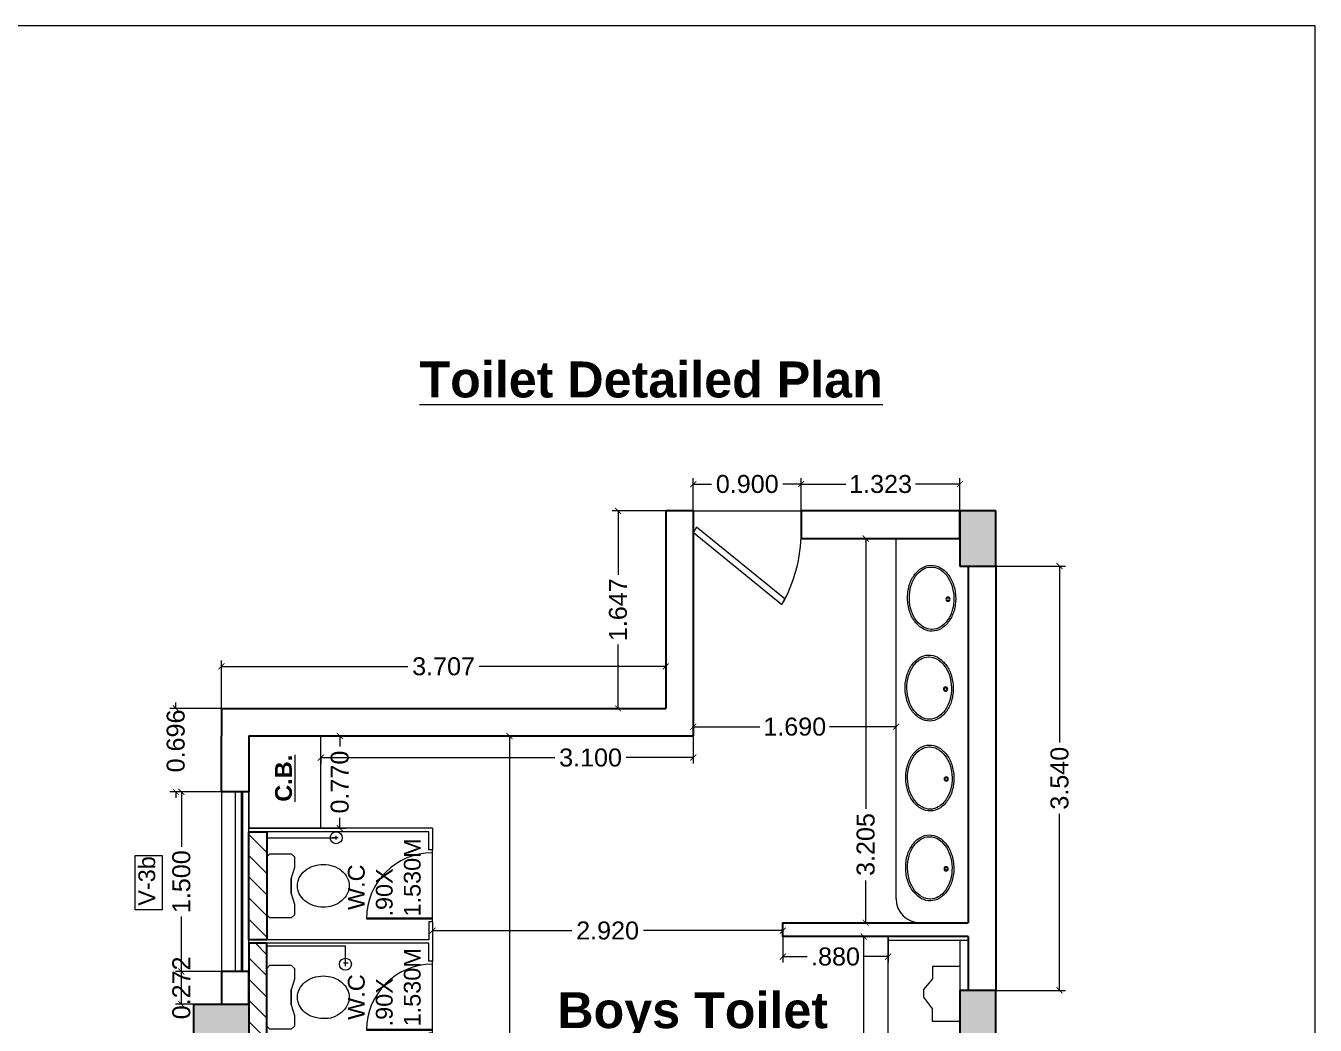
# Model space of a CAD drawing. Header units: millimetres. Extents: x 2733 to 5909, y 1038 to 2089.
# Drawn here: x 2927.62 to 2938.37, y 1062.52 to 1070.86 of the extents above; entities that cross this region are included whole.
import ezdxf

# ---------------------------------------------------------------- set-up
doc = ezdxf.new("R2010")
doc.units = ezdxf.units.MM
doc.header["$PDMODE"] = 35
doc.linetypes.add('CENTER2', pattern=[1.125, 0.75, -0.125, 0.125, -0.125])
doc.layers.get('0').update_dxf_attribs({"lineweight": 20})
doc.layers.get('Defpoints').update_dxf_attribs({"lineweight": 15})
for name, color, linetype, lineweight in [('COL HATCH', 253, 'Continuous', 13), ('Column', 251, 'Continuous', 30), ('CUBICAL TOILET', 5, 'Continuous', 15), ('DIM', 6, 'Continuous', 18), ('Door', 54, 'Continuous', 18), ('Fixture', 44, 'Continuous', 13), ('Furniture', 13, 'Continuous', 13), ('Hatch', 43, 'Continuous', 13), ('RD', 7, 'Continuous', 18), ('TEXT', 7, 'Continuous', 15), ('Tiles', 91, 'Continuous', 9), ('Ventilator', 200, 'Continuous', 18), ('Wall', 7, 'Continuous', 30), ('Window-Wall', 7, 'Continuous', 18)]:
    doc.layers.add(name, color=color, linetype=linetype, lineweight=lineweight)
doc.styles.add('DIM', font='arial.ttf', dxfattribs={"height": 0.5})
doc.styles.add('L120', font='arial.ttf', dxfattribs={"height": 0.6})
doc.styles.get("Standard").update_dxf_attribs({"font": 'arial.ttf', "height": 0.2})
doc.styles.add('Tabrej', font='arial.ttf')
doc.dimstyles.new('DIMEN', dxfattribs={"dimtxt": 0.3, "dimasz": 0.25, "dimexe": 0.18, "dimexo": 0.0625, "dimgap": 0.09, "dimtad": 0, "dimdec": 3, "dimzin": 0, "dimdsep": 46, "dimtxsty": 'Tabrej', "dimcen": 0, "dimclrd": 256, "dimclre": 256, "dimclrt": 7, "dimadec": 0, "dimazin": 0, "dimtfac": 1, "dimtdec": 3, "dimtofl": 0, "dimtmove": 0, "dimatfit": 1, "dimfxl": 0, "dimtolj": 1, "dimtzin": 0, "dimlwd": -1, "dimlwe": -1, "dimarcsym": 0})

# ---------------------------------------------------------------- blocks, each defined once
blk = doc.blocks.new('C3')
at = {"layer": 'COL HATCH'}
h = blk.add_hatch(color=256, dxfattribs=at)
h.dxf.hatch_style = 1
h.paths.add_polyline_path([(0.3, 0), (0, 0), (0, -0.53), (0.3, -0.53)])
at = {"layer": 'Column'}
for p, q in [((0, 0), (0, -0.53)), ((0.3, 0), (0, 0)), ((0.3, -0.53), (0.3, 0)), ((0, -0.53), (0.3, -0.53))]:
    blk.add_line(p, q, dxfattribs=at)
blk = doc.blocks.new('Urinal 1')
for p, q in [((0, 9), (9, 9)), ((0, 9), (0, -9)), ((9, 9), (9, 5)), ((12, 1), (9, 5)), ((12, -1.5), (12, 1)), ((9, -5), (12, -1.5)), ((9, -9), (9, -5)), ((0, -9), (9, -9))]:
    blk.add_line(p, q)
blk = doc.blocks.new('RSA BASIN 2')
for points in [[(10.67, -8.12, 0.12976), (9.97, -5.22, 0.106426), (7.61, -2.47, 0.084431), (4.27, -0.72, 0.073534), (0, 0, 0.073534), (-4.29, -0.55, 0.084431), (-7.7, -2.16, 0.106426), (-10.17, -4.82, 0.12976), (-10.98, -7.69, 0.12976), (-10.28, -10.59, 0.106426), (-7.92, -13.34, 0.084431), (-4.58, -15.09, 0.073534), (-0.31, -15.81, 0.073534), (3.98, -15.26, 0.084431), (7.39, -13.64, 0.106426), (9.85, -10.99, 0.12976)], [(10.08, -7.9, 0.119977), (9.45, -5.5, 0.106426), (7.25, -2.94, 0.084431), (4.08, -1.28, 0.073534), (-0.01, -0.59, 0.073534), (-4.13, -1.12, 0.084431), (-7.36, -2.65, 0.106426), (-9.66, -5.12, 0.12976), (-10.39, -7.7, 0.009633), (-10.39, -7.9, 0.119977), (-9.76, -10.31, 0.106426), (-7.57, -12.87, 0.084431), (-4.4, -14.53, 0.073534), (-0.3, -15.22, 0.073534), (3.82, -14.69, 0.084431), (7.05, -13.16, 0.106426), (9.35, -10.69, 0.12976), (10.08, -8.11, 0.009633)]]:
    blk.add_lwpolyline(points, format="xyb", close=True)
for radius in [0.7, 0.479]:
    blk.add_circle((-0.47, -2.53), radius)
blk = doc.blocks.new('CU')
at = {"layer": 'COL HATCH', "linetype": 'CENTER2'}
h = blk.add_hatch(color=256, dxfattribs=at)
h.dxf.hatch_style = 1
h.paths.add_polyline_path([(0, 0.035), (0, -0.265), (0.46, -0.265), (0.46, 0.035)])
at = {"layer": 'Column', "linetype": 'CENTER2'}
blk.add_lwpolyline([(0, 0.035), (0, -0.265), (0.46, -0.265), (0.46, 0.035), (0, 0.035)], dxfattribs=at)
blk = doc.blocks.new('_ArchTick')
at = {"color": 0, "const_width": 0.15}
blk.add_lwpolyline([(-0.5, -0.5), (0.5, 0.5)], dxfattribs=at)
blk = doc.blocks.new('*D565')
at = {"layer": 'Defpoints', "color": 0, "lineweight": 15, "transparency": 16777216}
for p in [(2928.869, 1065.163), (2929.25, 1065.163), (2929.25, 1064.467)]:
    blk.add_point(p, dxfattribs=at)
at = {"layer": 'DIM', "transparency": 16777216}
for p, q in [((2929.245, 1065.163), (2928.819, 1065.163)), ((2928.869, 1065.163), (2928.869, 1065.213)), ((2929.245, 1064.467), (2928.819, 1064.467)), ((2928.869, 1064.467), (2928.869, 1064.417))]:
    blk.add_line(p, q, dxfattribs=at)
at = {"layer": 'DIM', "transparency": 16777216, "xscale": 0.05, "yscale": 0.05, "zscale": 0.05}
for p, rotation in [((2928.869, 1065.163), 270), ((2928.869, 1064.467), 90)]:
    blk.add_blockref('_ArchTick', p, dxfattribs=dict(at, rotation=rotation))
at = {"layer": 'DIM', "color": 7, "transparency": 16777216, "insert": (2928.869, 1064.891), "char_height": 0.15, "attachment_point": 5, "rotation": 90, "style": 'Tabrej'}
blk.add_mtext('\\A1;0.696', dxfattribs=at)
blk = doc.blocks.new('*D566')
at = {"layer": 'Defpoints', "color": 0, "lineweight": 15, "transparency": 16777216}
for p in [(2932.956, 1065.513), (2929.25, 1065.163), (2932.956, 1065.163)]:
    blk.add_point(p, dxfattribs=at)
at = {"layer": 'DIM', "transparency": 16777216}
for p, q in [((2929.25, 1065.168), (2929.25, 1065.563)), ((2932.956, 1065.168), (2932.956, 1065.563)), ((2929.25, 1065.513), (2930.805, 1065.513)), ((2932.956, 1065.513), (2931.401, 1065.513))]:
    blk.add_line(p, q, dxfattribs=at)
at = {"layer": 'DIM', "transparency": 16777216, "xscale": 0.05, "yscale": 0.05, "zscale": 0.05, "rotation": 180}
blk.add_blockref('_ArchTick', (2929.25, 1065.513), dxfattribs=at)
at = {"layer": 'DIM', "transparency": 16777216, "xscale": 0.05, "yscale": 0.05, "zscale": 0.05}
blk.add_blockref('_ArchTick', (2932.956, 1065.513), dxfattribs=at)
at = {"layer": 'DIM', "color": 7, "transparency": 16777216, "insert": (2931.103, 1065.513), "char_height": 0.15, "attachment_point": 5, "style": 'Tabrej'}
blk.add_mtext('\\A1;3.707', dxfattribs=at)
blk = doc.blocks.new('*D567')
at = {"layer": 'Defpoints', "color": 0, "lineweight": 15, "transparency": 16777216}
for p in [(2932.956, 1066.81), (2932.558, 1065.163), (2932.956, 1065.163)]:
    blk.add_point(p, dxfattribs=at)
at = {"layer": 'DIM', "transparency": 16777216}
for p, q in [((2932.951, 1066.81), (2932.508, 1066.81)), ((2932.558, 1066.81), (2932.558, 1066.277)), ((2932.558, 1065.163), (2932.558, 1065.695)), ((2932.951, 1065.163), (2932.508, 1065.163))]:
    blk.add_line(p, q, dxfattribs=at)
at = {"layer": 'DIM', "transparency": 16777216, "xscale": 0.05, "yscale": 0.05, "zscale": 0.05}
for p, rotation in [((2932.558, 1066.81), 90), ((2932.558, 1065.163), 270)]:
    blk.add_blockref('_ArchTick', p, dxfattribs=dict(at, rotation=rotation))
at = {"layer": 'DIM', "color": 7, "transparency": 16777216, "insert": (2932.558, 1065.986), "char_height": 0.15, "attachment_point": 5, "rotation": 90, "style": 'Tabrej'}
blk.add_mtext('\\A1;1.647', dxfattribs=at)
blk = doc.blocks.new('hbg')
at = {"layer": 'Door'}
for p, q in [((2819.633, 1058.459), (2819.633, 1058.279)), ((2819.633, 1058.279), (2818.733, 1058.279))]:
    blk.add_line(p, q, dxfattribs=at)
blk.add_lwpolyline([(2819.633, 1058.459), (2818.894, 1059.059), (2818.868, 1059.014), (2819.607, 1058.414)], close=True, dxfattribs=at)
blk.add_arc((2819.933, 1058.459), 1.199, 150, 180, dxfattribs=at)
blk = doc.blocks.new('*D568')
at = {"layer": 'Defpoints', "color": 0, "lineweight": 15, "transparency": 16777216}
for p in [(2934.086, 1067.034), (2933.186, 1066.81), (2934.086, 1066.81)]:
    blk.add_point(p, dxfattribs=at)
at = {"layer": 'DIM', "transparency": 16777216}
for p, q in [((2933.186, 1066.815), (2933.186, 1067.084)), ((2934.086, 1066.815), (2934.086, 1067.084)), ((2933.186, 1067.034), (2933.339, 1067.034)), ((2934.086, 1067.034), (2933.934, 1067.034))]:
    blk.add_line(p, q, dxfattribs=at)
at = {"layer": 'DIM', "transparency": 16777216, "xscale": 0.05, "yscale": 0.05, "zscale": 0.05, "rotation": 180}
blk.add_blockref('_ArchTick', (2933.186, 1067.034), dxfattribs=at)
at = {"layer": 'DIM', "transparency": 16777216, "xscale": 0.05, "yscale": 0.05, "zscale": 0.05}
blk.add_blockref('_ArchTick', (2934.086, 1067.034), dxfattribs=at)
at = {"layer": 'DIM', "color": 7, "transparency": 16777216, "insert": (2933.636, 1067.034), "char_height": 0.15, "attachment_point": 5, "style": 'Tabrej'}
blk.add_mtext('\\A1;0.900', dxfattribs=at)
blk = doc.blocks.new('*D569')
at = {"layer": 'Defpoints', "color": 0, "lineweight": 15, "transparency": 16777216}
for p in [(2934.086, 1067.034), (2934.086, 1066.815), (2935.41, 1066.81)]:
    blk.add_point(p, dxfattribs=at)
at = {"layer": 'DIM', "transparency": 16777216}
for p, q in [((2934.086, 1066.82), (2934.086, 1067.084)), ((2935.41, 1066.815), (2935.41, 1067.084)), ((2934.086, 1067.034), (2934.457, 1067.034)), ((2935.41, 1067.034), (2935.039, 1067.034))]:
    blk.add_line(p, q, dxfattribs=at)
at = {"layer": 'DIM', "transparency": 16777216, "xscale": 0.05, "yscale": 0.05, "zscale": 0.05, "rotation": 180}
blk.add_blockref('_ArchTick', (2934.086, 1067.034), dxfattribs=at)
at = {"layer": 'DIM', "transparency": 16777216, "xscale": 0.05, "yscale": 0.05, "zscale": 0.05}
blk.add_blockref('_ArchTick', (2935.41, 1067.034), dxfattribs=at)
at = {"layer": 'DIM', "color": 7, "transparency": 16777216, "insert": (2934.748, 1067.034), "char_height": 0.15, "attachment_point": 5, "style": 'Tabrej'}
blk.add_mtext('\\A1;1.323', dxfattribs=at)
blk = doc.blocks.new('*D570')
at = {"layer": 'Defpoints', "color": 0, "lineweight": 15, "transparency": 16777216}
for p in [(2935.71, 1066.35), (2935.71, 1062.81), (2936.241, 1062.81)]:
    blk.add_point(p, dxfattribs=at)
at = {"layer": 'DIM', "transparency": 16777216}
for p, q in [((2935.715, 1066.35), (2936.291, 1066.35)), ((2936.241, 1066.35), (2936.241, 1064.877)), ((2936.241, 1062.81), (2936.241, 1064.282)), ((2935.715, 1062.81), (2936.291, 1062.81))]:
    blk.add_line(p, q, dxfattribs=at)
at = {"layer": 'DIM', "transparency": 16777216, "xscale": 0.05, "yscale": 0.05, "zscale": 0.05}
for p, rotation in [((2936.241, 1066.35), 90), ((2936.241, 1062.81), 270)]:
    blk.add_blockref('_ArchTick', p, dxfattribs=dict(at, rotation=rotation))
at = {"layer": 'DIM', "color": 7, "transparency": 16777216, "insert": (2936.241, 1064.58), "char_height": 0.15, "attachment_point": 5, "rotation": 90, "style": 'Tabrej'}
blk.add_mtext('\\A1;3.540', dxfattribs=at)
blk = doc.blocks.new('*D575')
at = {"layer": 'Defpoints', "color": 0, "lineweight": 15, "transparency": 16777216}
for p in [(2934.486, 1063.26), (2934.606, 1063.26), (2934.486, 1058.58)]:
    blk.add_point(p, dxfattribs=at)
at = {"layer": 'DIM', "transparency": 16777216}
for p, q in [((2934.491, 1063.26), (2934.656, 1063.26)), ((2934.606, 1063.26), (2934.606, 1061.221)), ((2934.606, 1058.58), (2934.606, 1060.619)), ((2934.491, 1058.58), (2934.656, 1058.58))]:
    blk.add_line(p, q, dxfattribs=at)
at = {"layer": 'DIM', "transparency": 16777216, "xscale": 0.05, "yscale": 0.05, "zscale": 0.05}
for p, rotation in [((2934.606, 1063.26), 90), ((2934.606, 1058.58), 270)]:
    blk.add_blockref('_ArchTick', p, dxfattribs=dict(at, rotation=rotation))
at = {"layer": 'DIM', "color": 7, "transparency": 16777216, "insert": (2934.606, 1060.92), "char_height": 0.15, "attachment_point": 5, "rotation": 90, "style": 'Tabrej'}
blk.add_mtext('\\A1;4.680', dxfattribs=at)
blk = doc.blocks.new('*D576')
at = {"layer": 'Defpoints', "color": 0, "lineweight": 15, "transparency": 16777216}
for p in [(2931.653, 1064.933), (2931.656, 1064.933), (2931.656, 1058.58)]:
    blk.add_point(p, dxfattribs=at)
at = {"layer": 'DIM', "transparency": 16777216}
for p, q in [((2931.651, 1064.933), (2931.603, 1064.933)), ((2931.653, 1064.933), (2931.653, 1062.055)), ((2931.653, 1058.58), (2931.653, 1061.457)), ((2931.651, 1058.58), (2931.603, 1058.58))]:
    blk.add_line(p, q, dxfattribs=at)
at = {"layer": 'DIM', "transparency": 16777216, "xscale": 0.05, "yscale": 0.05, "zscale": 0.05}
for p, rotation in [((2931.653, 1064.933), 90), ((2931.653, 1058.58), 270)]:
    blk.add_blockref('_ArchTick', p, dxfattribs=dict(at, rotation=rotation))
at = {"layer": 'DIM', "color": 7, "transparency": 16777216, "insert": (2931.653, 1061.756), "char_height": 0.15, "attachment_point": 5, "rotation": 90, "style": 'Tabrej'}
blk.add_mtext('\\A1;6.355', dxfattribs=at)
blk = doc.blocks.new('*D577')
at = {"layer": 'Defpoints', "color": 0, "lineweight": 15, "transparency": 16777216}
for p in [(2933.186, 1064.933), (2934.877, 1065.01), (2934.877, 1064.933)]:
    blk.add_point(p, dxfattribs=at)
at = {"layer": 'DIM', "transparency": 16777216}
for p, q in [((2933.186, 1064.938), (2933.186, 1065.06)), ((2934.877, 1064.938), (2934.877, 1065.06)), ((2933.186, 1065.01), (2933.741, 1065.01)), ((2934.877, 1065.01), (2934.322, 1065.01))]:
    blk.add_line(p, q, dxfattribs=at)
at = {"layer": 'DIM', "transparency": 16777216, "xscale": 0.05, "yscale": 0.05, "zscale": 0.05, "rotation": 180}
blk.add_blockref('_ArchTick', (2933.186, 1065.01), dxfattribs=at)
at = {"layer": 'DIM', "transparency": 16777216, "xscale": 0.05, "yscale": 0.05, "zscale": 0.05}
blk.add_blockref('_ArchTick', (2934.877, 1065.01), dxfattribs=at)
at = {"layer": 'DIM', "color": 7, "transparency": 16777216, "insert": (2934.032, 1065.01), "char_height": 0.15, "attachment_point": 5, "style": 'Tabrej'}
blk.add_mtext('\\A1;1.690', dxfattribs=at)
blk = doc.blocks.new('*D578')
at = {"layer": 'Defpoints', "color": 0, "lineweight": 15, "transparency": 16777216}
for p in [(2934.196, 1066.58), (2934.624, 1066.58), (2934.196, 1063.375)]:
    blk.add_point(p, dxfattribs=at)
at = {"layer": 'DIM', "transparency": 16777216}
for p, q in [((2934.201, 1066.58), (2934.674, 1066.58)), ((2934.624, 1066.58), (2934.624, 1064.325)), ((2934.624, 1063.375), (2934.624, 1063.728)), ((2934.201, 1063.375), (2934.674, 1063.375))]:
    blk.add_line(p, q, dxfattribs=at)
at = {"layer": 'DIM', "transparency": 16777216, "xscale": 0.05, "yscale": 0.05, "zscale": 0.05}
for p, rotation in [((2934.624, 1066.58), 90), ((2934.624, 1063.375), 270)]:
    blk.add_blockref('_ArchTick', p, dxfattribs=dict(at, rotation=rotation))
at = {"layer": 'DIM', "color": 7, "transparency": 16777216, "insert": (2934.624, 1064.027), "char_height": 0.15, "attachment_point": 5, "rotation": 90, "style": 'Tabrej'}
blk.add_mtext('\\A1;3.205', dxfattribs=at)
blk = doc.blocks.new('*D579')
at = {"layer": 'Defpoints', "color": 0, "lineweight": 15, "transparency": 16777216}
for p in [(2933.933, 1063.26), (2934.811, 1063.26), (2934.811, 1063.092)]:
    blk.add_point(p, dxfattribs=at)
at = {"layer": 'DIM', "transparency": 16777216}
for p, q in [((2933.933, 1063.255), (2933.933, 1063.042)), ((2934.811, 1063.255), (2934.811, 1063.042)), ((2933.933, 1063.092), (2934.137, 1063.092)), ((2934.811, 1063.092), (2934.606, 1063.092))]:
    blk.add_line(p, q, dxfattribs=at)
at = {"layer": 'DIM', "transparency": 16777216, "xscale": 0.05, "yscale": 0.05, "zscale": 0.05, "rotation": 180}
blk.add_blockref('_ArchTick', (2933.933, 1063.092), dxfattribs=at)
at = {"layer": 'DIM', "transparency": 16777216, "xscale": 0.05, "yscale": 0.05, "zscale": 0.05}
blk.add_blockref('_ArchTick', (2934.811, 1063.092), dxfattribs=at)
at = {"layer": 'DIM', "color": 7, "transparency": 16777216, "insert": (2934.372, 1063.092), "char_height": 0.15, "attachment_point": 5, "style": 'Tabrej'}
blk.add_mtext('\\A1;.880', dxfattribs=at)
blk = doc.blocks.new('*D721')
at = {"layer": 'Defpoints', "color": 0, "lineweight": 15, "transparency": 16777216}
for p in [(2930.08, 1064.933), (2930.08, 1064.163), (2930.237, 1064.163)]:
    blk.add_point(p, dxfattribs=at)
at = {"layer": 'DIM', "transparency": 16777216}
for p, q in [((2930.085, 1064.933), (2930.287, 1064.933)), ((2930.237, 1064.933), (2930.237, 1064.845)), ((2930.085, 1064.163), (2930.287, 1064.163)), ((2930.237, 1064.163), (2930.237, 1064.25))]:
    blk.add_line(p, q, dxfattribs=at)
at = {"layer": 'DIM', "transparency": 16777216, "xscale": 0.05, "yscale": 0.05, "zscale": 0.05}
for p, rotation in [((2930.237, 1064.933), 90), ((2930.237, 1064.163), 270)]:
    blk.add_blockref('_ArchTick', p, dxfattribs=dict(at, rotation=rotation))
at = {"layer": 'DIM', "color": 7, "transparency": 16777216, "insert": (2930.237, 1064.548), "char_height": 0.15, "attachment_point": 5, "rotation": 90, "style": 'Tabrej'}
blk.add_mtext('\\A1;0.770', dxfattribs=at)
blk = doc.blocks.new('*D722')
at = {"layer": 'Defpoints', "color": 0, "lineweight": 15, "transparency": 16777216}
for p in [(2933.186, 1064.933), (2930.079, 1064.766), (2933.186, 1064.752)]:
    blk.add_point(p, dxfattribs=at)
at = {"layer": 'DIM', "transparency": 16777216}
for p, q in [((2933.186, 1064.928), (2933.186, 1064.702)), ((2930.079, 1064.761), (2930.079, 1064.702)), ((2930.079, 1064.752), (2932.031, 1064.752)), ((2933.186, 1064.752), (2932.627, 1064.752))]:
    blk.add_line(p, q, dxfattribs=at)
at = {"layer": 'DIM', "transparency": 16777216, "xscale": 0.05, "yscale": 0.05, "zscale": 0.05, "rotation": 180}
blk.add_blockref('_ArchTick', (2930.079, 1064.752), dxfattribs=at)
at = {"layer": 'DIM', "transparency": 16777216, "xscale": 0.05, "yscale": 0.05, "zscale": 0.05}
blk.add_blockref('_ArchTick', (2933.186, 1064.752), dxfattribs=at)
at = {"layer": 'DIM', "color": 7, "transparency": 16777216, "insert": (2932.329, 1064.752), "char_height": 0.15, "attachment_point": 5, "style": 'Tabrej'}
blk.add_mtext('\\A1;3.100', dxfattribs=at)
blk = doc.blocks.new('bf')
at = {"layer": 'Door', "lineweight": 15}
for p, q in [((2794.931, 1059.43), (2794.931, 1060.03)), ((2794.381, 1059.463), (2794.931, 1059.463)), ((2794.381, 1059.455), (2794.931, 1059.455))]:
    blk.add_line(p, q, dxfattribs=at)
blk.add_ellipse((2794.931, 1059.455), major_axis=(-0.389, 0.389), ratio=1, start_param=-0.785398, end_param=0.784775, dxfattribs=at)
blk = doc.blocks.new('RSA CL6')
for p, q in [((5.51, 3.48), (5.51, 7.28)), ((5.91, 3.47), (5.91, 7.28)), ((6.3, 3.46), (6.3, 7.28)), ((6.69, 3.45), (6.69, 7.28)), ((7.09, 3.44), (7.09, 7.28)), ((7.48, 3.43), (7.48, 7.28)), ((7.87, 3.42), (7.87, 7.28)), ((8.27, 3.41), (8.27, 7.28)), ((8.66, 3.4), (8.66, 7.28)), ((9.06, 3.39), (9.06, 7.28)), ((9.45, 3.38), (9.45, 7.28)), ((9.84, 3.37), (9.84, 7.28)), ((10.24, 3.36), (10.24, 7.28)), ((10.63, 3.35), (10.63, 7.28)), ((11.02, 3.34), (11.02, 7.28)), ((11.42, 3.33), (11.42, 7.28)), ((11.81, 3.32), (11.81, 7.28)), ((12.2, 3.31), (12.2, 7.28)), ((12.6, 3.31), (12.6, 7.28)), ((12.99, 3.3), (12.99, 7.28)), ((13.39, 3.29), (13.39, 7.28)), ((13.78, 3.28), (13.78, 7.28)), ((14.17, 3.27), (14.17, 7.28)), ((14.57, 3.26), (14.57, 7.28)), ((14.96, 3.25), (14.96, 7.28)), ((15.35, 3.24), (15.35, 7.28)), ((15.75, 3.23), (15.75, 7.28)), ((16.14, 3.22), (16.14, 7.28)), ((16.14, 7.28), (16.14, 3.22)), ((5.51, -7.28), (5.51, -3.47)), ((5.91, -7.28), (5.91, -3.45)), ((6.3, -7.28), (6.3, -3.44)), ((6.69, -7.28), (6.69, -3.43)), ((7.09, -7.28), (7.09, -3.42)), ((7.48, -7.28), (7.48, -3.41)), ((7.87, -7.28), (7.87, -3.4)), ((8.27, -7.28), (8.27, -3.39)), ((8.66, -7.28), (8.66, -3.38)), ((9.06, -7.28), (9.06, -3.37)), ((9.45, -7.28), (9.45, -3.36)), ((9.84, -7.28), (9.84, -3.34)), ((10.24, -7.28), (10.24, -3.33)), ((10.63, -7.28), (10.63, -3.32)), ((11.02, -7.28), (11.02, -3.31)), ((11.42, -7.28), (11.42, -3.3)), ((11.81, -7.28), (11.81, -3.29)), ((12.2, -7.28), (12.2, -3.28)), ((12.6, -7.28), (12.6, -3.27)), ((12.99, -7.28), (12.99, -3.26)), ((13.39, -7.28), (13.39, -3.24)), ((13.78, -7.28), (13.78, -3.23)), ((14.17, -7.28), (14.17, -3.22)), ((14.57, -7.28), (14.57, -3.21)), ((14.96, -7.28), (14.96, -3.2)), ((15.35, -7.28), (15.35, -3.19)), ((15.75, -7.28), (15.75, -3.18)), ((16.14, -3.17), (16.14, -7.28)), ((16.14, -7.28), (16.14, -3.17))]:
    blk.add_line(p, q)
for points in [[(0.79, 7.87), (20.87, 7.87), (20.87, -7.87), (0.79, -7.87)], [(1.38, 7.28), (20.28, 7.28), (20.28, -7.28), (1.38, -7.28)]]:
    blk.add_lwpolyline(points, close=True)
blk.add_lwpolyline([(0.79, -0.59), (0, -0.59), (0, 0.59), (0.79, 0.59)])
for points in [[(5.51, 3.48), (16.14, 3.22, -0.899983), (16.14, -3.17), (5.54, -3.47, -0.799392)], [(5.53, 3.28), (16.13, 3.02, -0.897689), (16.12, -2.97), (5.56, -3.27, -0.793494), (5.53, 3.28)]]:
    blk.add_lwpolyline(points, format="xyb", close=True)
blk = doc.blocks.new('ujtg')
at = {"layer": 'CUBICAL TOILET'}
for p, q in [((2749.159, 1059.66), (2749.159, 1059.33)), ((2749.159, 1059.66), (2749.189, 1059.66)), ((2749.189, 1059.66), (2749.189, 1059.51)), ((2749.189, 1059.51), (2750.689, 1059.51)), ((2749.189, 1059.48), (2750.689, 1059.48)), ((2749.189, 1059.33), (2749.189, 1059.48)), ((2749.159, 1059.33), (2749.189, 1059.33))]:
    blk.add_line(p, q, dxfattribs=at)
blk = doc.blocks.new('ENGLISH SHEET')
at = {"layer": 'Fixture'}
for p, q in [((4663.798, 251.204), (4663.773, 251.179)), ((4663.773, 251.179), (4663.773, 250.696)), ((4663.976, 251.204), (4663.798, 251.204)), ((4664.002, 251.179), (4663.976, 251.204)), ((4664.002, 251.09), (4664.002, 251.179)), ((4663.976, 251.001), (4664.002, 251.09)), ((4663.976, 250.874), (4663.976, 251.001)), ((4663.976, 251.001), (4663.976, 250.874)), ((4664.002, 250.785), (4663.976, 250.874)), ((4664.002, 250.696), (4664.002, 250.785)), ((4663.773, 250.696), (4663.798, 250.67)), ((4663.798, 250.67), (4663.976, 250.67)), ((4663.976, 250.67), (4664.002, 250.696))]:
    blk.add_line(p, q, dxfattribs=at)
blk.add_lwpolyline([(4664.459, 250.937, 0.117036), (4664.443, 251.003, 0.104338), (4664.396, 251.063, 0.09029), (4664.321, 251.105, 0.09898), (4664.243, 251.115, 0.08237), (4664.159, 251.101, 0.09029), (4664.09, 251.063, 0.104338), (4664.043, 251.003, 0.117036), (4664.027, 250.937, 0.117036), (4664.043, 250.871, 0.104338), (4664.09, 250.811, 0.09029), (4664.159, 250.773, 0.08237), (4664.243, 250.759, 0.08237), (4664.327, 250.773, 0.09029), (4664.396, 250.811, 0.104338), (4664.443, 250.871, 0.117036)], format="xyb", close=True, dxfattribs=at)
blk = doc.blocks.new('JHGN')
at = {"layer": 'Hatch', "ltscale": 0.05}
h = blk.add_hatch(dxfattribs=at)
h.set_pattern_fill('ANSI31', color=256, angle=630, style=0)
h.set_pattern_definition([(315, (3502.61588, 6612.75207), (0.0883883476, 0.0883883476), [])])
h.paths.add_polyline_path([(2736.718, 1092.978), (2736.718, 1093.878), (2736.568, 1093.878), (2736.568, 1092.978)])
h = blk.add_hatch(dxfattribs=at)
h.set_pattern_fill('ANSI31', color=256, angle=630, style=0)
h.set_pattern_definition([(315, (3502.61588, 6612.78207), (0.0883883476, 0.0883883476), [])])
h.paths.add_polyline_path([(2736.718, 1092.948), (2736.718, 1092.048), (2736.568, 1092.048), (2736.568, 1092.948)])
at = {"layer": 'CUBICAL TOILET'}
for p, q in [((2738.098, 1093.908), (2736.568, 1093.908)), ((2738.068, 1093.878), (2736.568, 1093.878)), ((2738.068, 1093.728), (2738.068, 1093.878)), ((2738.098, 1093.908), (2738.098, 1093.728)), ((2738.098, 1093.728), (2738.068, 1093.728)), ((2738.068, 1088.475), (2738.068, 1088.325)), ((2738.098, 1088.475), (2738.068, 1088.475)), ((2738.098, 1088.475), (2738.098, 1088.325))]:
    blk.add_line(p, q, dxfattribs=at)
at = {"layer": 'Fixture'}
for p, q in [((2737.296, 1093.814), (2737.296, 1093.846)), ((2736.718, 1093.829), (2737.296, 1093.829)), ((2737.312, 1093.829), (2737.262, 1093.829))]:
    blk.add_line(p, q, dxfattribs=at)
at = {"layer": 'Fixture', "ltscale": 0.05}
for p, q in [((2737.374, 1092.924), (2736.718, 1092.924)), ((2737.373, 1092.758), (2737.374, 1092.924)), ((2737.356, 1092.785), (2737.396, 1092.785)), ((2737.374, 1091.994), (2736.568, 1091.994)), ((2737.373, 1091.828), (2737.374, 1091.994)), ((2737.356, 1091.855), (2737.396, 1091.855)), ((2737.374, 1091.061), (2736.568, 1091.061)), ((2737.373, 1090.895), (2737.374, 1091.061)), ((2737.356, 1090.922), (2737.396, 1090.922)), ((2737.374, 1090.131), (2736.568, 1090.131)), ((2737.373, 1089.965), (2737.374, 1090.131)), ((2737.356, 1089.992), (2737.396, 1089.992)), ((2737.374, 1089.201), (2736.568, 1089.201)), ((2737.373, 1089.035), (2737.374, 1089.201)), ((2737.356, 1089.062), (2737.396, 1089.062))]:
    blk.add_line(p, q, dxfattribs=at)
at = {"layer": 'Fixture'}
blk.add_circle((2737.296, 1093.829), 0.05, dxfattribs=at)
at = {"layer": 'Fixture', "ltscale": 0.05}
for centre in [(2737.373, 1092.774), (2737.373, 1091.844), (2737.373, 1090.911), (2737.373, 1089.981), (2737.373, 1089.051)]:
    blk.add_circle(centre, 0.05, dxfattribs=at)
at = {"layer": 'Wall'}
for points in [[(2736.718, 1092.978), (2736.568, 1092.978), (2736.568, 1093.878), (2736.718, 1093.878)], [(2736.718, 1092.948), (2736.568, 1092.948), (2736.568, 1092.048), (2736.718, 1092.048)]]:
    blk.add_lwpolyline(points, close=True, dxfattribs=at)
at = {"layer": 'Door', "lineweight": 15}
for p in [(-56.833, 33.698), (-56.833, 32.768), (-56.833, 31.838), (-56.833, 30.905), (-56.833, 29.975), (-56.833, 29.045)]:
    blk.add_blockref('bf', p, dxfattribs=at)
at = {"layer": 'Fixture', "xscale": -1, "rotation": 180.0029870638235}
for p in [(-1927.068, 1344.122), (-1927.068, 1343.192)]:
    blk.add_blockref('ENGLISH SHEET', p, dxfattribs=at)
at = {"layer": 'Fixture', "extrusion": (0, 0, -1), "xscale": 0.0253999999957415, "yscale": 0.0253999999957415, "zscale": -0.0253999999957415, "rotation": 180.0029870639996}
for p in [(-2736.798, 1091.568), (-2736.798, 1090.635), (-2736.798, 1089.705), (-2736.798, 1088.775)]:
    blk.add_blockref('RSA CL6', p, dxfattribs=at)
at = {"layer": 'Tiles', "lineweight": 15, "xscale": -1}
for p in [(5487.257, 33.468), (5487.257, 32.538), (5487.257, 31.605), (5487.257, 30.675), (5487.257, 29.745)]:
    blk.add_blockref('ujtg', p, dxfattribs=at)
blk = doc.blocks.new('*D808')
at = {"layer": 'Defpoints', "color": 0, "lineweight": 15, "transparency": 16777216}
for p in [(2931.01, 1063.318), (2931.01, 1063.309), (2933.933, 1063.317)]:
    blk.add_point(p, dxfattribs=at)
at = {"layer": 'DIM', "transparency": 16777216}
for p, q in [((2931.01, 1063.313), (2931.01, 1063.259)), ((2931.01, 1063.309), (2932.172, 1063.309)), ((2933.933, 1063.309), (2932.77, 1063.309)), ((2933.933, 1063.312), (2933.933, 1063.259))]:
    blk.add_line(p, q, dxfattribs=at)
at = {"layer": 'DIM', "transparency": 16777216, "xscale": 0.05, "yscale": 0.05, "zscale": 0.05, "rotation": 180}
blk.add_blockref('_ArchTick', (2931.01, 1063.309), dxfattribs=at)
at = {"layer": 'DIM', "transparency": 16777216, "xscale": 0.05, "yscale": 0.05, "zscale": 0.05}
blk.add_blockref('_ArchTick', (2933.933, 1063.309), dxfattribs=at)
at = {"layer": 'DIM', "color": 7, "transparency": 16777216, "insert": (2932.471, 1063.309), "char_height": 0.15, "attachment_point": 5, "style": 'Tabrej'}
blk.add_mtext('\\A1;2.920', dxfattribs=at)
blk = doc.blocks.new('VENTILATOR')
at = {"layer": 'Ventilator', "ltscale": 0.02}
for p, q in [((-0.18, -1.5), (-0.18, 0)), ((-0.165, 0), (-0.165, -1.5))]:
    blk.add_line(p, q, dxfattribs=at)
at = {"layer": 'Window-Wall'}
for p, q in [((-0.23, 0), (0, 0)), ((-0.23, -1.5), (-0.23, 0)), ((-0.115, 0), (-0.115, -1.5)), ((0, 0), (0, -1.5)), ((-0.23, -1.5), (0, -1.5))]:
    blk.add_line(p, q, dxfattribs=at)
blk = doc.blocks.new('tr')
at = {"layer": 'RD', "linetype": 'Continuous', "ltscale": 0.2}
blk.add_lwpolyline([(2442.717, -1429.363), (2442.265, -1429.363), (2442.265, -1429.139), (2442.717, -1429.139)], close=True, dxfattribs=at)
at = {"layer": 'RD', "linetype": 'Continuous', "ltscale": 0.2, "insert": (2442.299, -1429.165), "char_height": 0.14, "attachment_point": 1}
blk.add_mtext_dynamic_manual_height_columns('V-3b', width=0.06654, gutter_width=1.766, heights=[0], dxfattribs=at)
blk = doc.blocks.new('*D817')
at = {"layer": 'Defpoints', "color": 0, "lineweight": 15, "transparency": 16777216}
for p in [(2929.25, 1064.467), (2928.916, 1062.967), (2929.25, 1062.967)]:
    blk.add_point(p, dxfattribs=at)
at = {"layer": 'DIM', "transparency": 16777216}
for p, q in [((2929.245, 1064.467), (2928.866, 1064.467)), ((2928.916, 1064.467), (2928.916, 1064.007)), ((2928.916, 1062.967), (2928.916, 1063.426)), ((2929.245, 1062.967), (2928.866, 1062.967))]:
    blk.add_line(p, q, dxfattribs=at)
at = {"layer": 'DIM', "transparency": 16777216, "xscale": 0.05, "yscale": 0.05, "zscale": 0.05}
for p, rotation in [((2928.916, 1064.467), 90), ((2928.916, 1062.967), 270)]:
    blk.add_blockref('_ArchTick', p, dxfattribs=dict(at, rotation=rotation))
at = {"layer": 'DIM', "color": 7, "transparency": 16777216, "insert": (2928.916, 1063.717), "char_height": 0.15, "attachment_point": 5, "rotation": 90, "style": 'Tabrej'}
blk.add_mtext('\\A1;1.500', dxfattribs=at)
blk = doc.blocks.new('*D818')
at = {"layer": 'Defpoints', "color": 0, "lineweight": 15, "transparency": 16777216}
for p in [(2928.916, 1062.967), (2929.25, 1062.967), (2929.25, 1062.695)]:
    blk.add_point(p, dxfattribs=at)
at = {"layer": 'DIM', "transparency": 16777216}
for p, q in [((2929.245, 1062.967), (2928.866, 1062.967)), ((2928.916, 1062.695), (2928.916, 1062.967)), ((2929.245, 1062.695), (2928.866, 1062.695))]:
    blk.add_line(p, q, dxfattribs=at)
at = {"layer": 'DIM', "transparency": 16777216, "xscale": 0.05, "yscale": 0.05, "zscale": 0.05}
for p, rotation in [((2928.916, 1062.967), 90), ((2928.916, 1062.695), 270)]:
    blk.add_blockref('_ArchTick', p, dxfattribs=dict(at, rotation=rotation))
at = {"layer": 'DIM', "color": 7, "transparency": 16777216, "insert": (2928.916, 1062.831), "char_height": 0.15, "attachment_point": 5, "rotation": 90, "style": 'Tabrej'}
blk.add_mtext('\\A1;0.272', dxfattribs=at)

msp = doc.modelspace()

# ---------------------------------------------------------------- linework, layer by layer
at = {"lineweight": 15}
msp.add_lwpolyline([(2938.3735, 1070.8574), (2828.4272, 1070.8574), (2828.4272, 1038.2298), (2938.3735, 1038.2298)], close=True, dxfattribs=at)
at = {"layer": 'Fixture'}
for p, q in [((2934.877, 1063.5749), (2934.877, 1066.5796)), ((2935.0769, 1063.3748), (2935.4796, 1063.3748)), ((2934.8104, 1063.2298), (2935.4807, 1063.2298)), ((2934.8107, 1058.5796), (2934.8107, 1063.2598)), ((2934.8107, 1063.2598), (2935.4796, 1063.2598)), ((2935.4107, 1060.7398), (2935.4107, 1063.2298))]:
    msp.add_line(p, q, dxfattribs=at)
msp.add_arc((2935.077, 1063.5748), 0.2, 179.96287, 269.96287, dxfattribs=at)
at = {"layer": 'Furniture', "lineweight": 15}
msp.add_lwpolyline([(2929.4795, 1064.9326), (2929.4795, 1064.1626), (2930.0795, 1064.1626), (2930.0795, 1064.9326)], close=True, dxfattribs=at)
at = {"layer": 'Wall'}
for p, q in [((2935.4096, 1066.8096), (2934.0864, 1066.8096)), ((2934.0864, 1066.8096), (2934.0864, 1066.5796)), ((2935.4096, 1066.5796), (2935.4096, 1066.8096)), ((2934.0864, 1066.5796), (2935.4096, 1066.5796)), ((2935.4796, 1066.3496), (2935.4796, 1063.3748)), ((2935.7096, 1066.3496), (2935.7096, 1062.8096)), ((2929.2496, 1065.1626), (2929.2496, 1064.9326)), ((2929.2496, 1065.1626), (2932.9564, 1065.1626)), ((2929.4795, 1064.9326), (2933.1864, 1064.9326)), ((2935.4796, 1063.2598), (2935.4796, 1062.8096))]:
    msp.add_line(p, q, dxfattribs=at)
for points in [[(2933.1864, 1064.9326), (2933.1864, 1066.8096), (2932.9564, 1066.8096), (2932.9564, 1066.5796), (2932.9564, 1065.1626)], [(2929.4795, 1064.9326), (2929.4796, 1064.9326), (2929.4796, 1064.4666), (2929.2496, 1064.4666), (2929.2496, 1064.9326)], [(2935.4796, 1063.2598), (2933.933, 1063.2598), (2933.933, 1063.3748), (2935.4796, 1063.3748)]]:
    msp.add_lwpolyline(points, dxfattribs=at)
msp.add_lwpolyline([(2929.2496, 1062.6946), (2929.4796, 1062.6946), (2929.4796, 1062.9666), (2929.2496, 1062.9666)], close=True, dxfattribs=at)

# ---------------------------------------------------------------- block references
at = {"layer": 'Column', "linetype": 'CENTER2', "rotation": 270}
msp.add_blockref('CU', (2935.6746, 1066.8096), dxfattribs=at)
msp.add_blockref('CU', (2935.6746, 1066.8096), dxfattribs=at)
msp.add_blockref('CU', (2935.6746, 1066.8096), dxfattribs=at)
msp.add_blockref('CU', (2935.6746, 1066.8096), dxfattribs=at)
at = {"layer": 'Column', "color": 5}
msp.add_blockref('C3', (2935.4096, 1062.8096), dxfattribs=at)
at = {"layer": 'Column', "linetype": 'CENTER2', "xscale": -1}
msp.add_blockref('CU', (2929.4796, 1062.6596), dxfattribs=at)
at = {"layer": 'Door', "lineweight": 15, "rotation": 180}
msp.add_blockref('hbg', (5752.8195, 2125.0891), dxfattribs=at)
at = {"layer": 'Fixture', "extrusion": (0, 0, -1), "xscale": 0.02539999999498832, "yscale": 0.02539999999498832, "zscale": -0.02539999999591329, "rotation": 90}
for p in [(-2935.3745, 1066.0859), (-2935.3542, 1065.336), (-2935.3597, 1064.5858), (-2935.3592, 1063.8361)]:
    msp.add_blockref('RSA BASIN 2', p, dxfattribs=at)
at = {"layer": 'Fixture', "xscale": 0.02539999999498832, "yscale": 0.02539999999498832, "zscale": 0.02539999999498832, "rotation": 180}
msp.add_blockref('Urinal 1', (2935.4107, 1062.7798), dxfattribs=at)
at = {"layer": 'RD', "linetype": 'Continuous', "rotation": 90}
msp.add_blockref('tr', (1499.3923, -1378.7826), dxfattribs=at)
at = {"layer": 'Tiles', "lineweight": 15}
msp.add_blockref('JHGN', (192.9113, -29.7453), dxfattribs=at)
at = {"layer": 'Wall', "xscale": -1}
msp.add_blockref('VENTILATOR', (2929.2496, 1064.4666), dxfattribs=at)

# ---------------------------------------------------------------- texts
at = {"layer": 'TEXT', "ltscale": 0.05, "char_height": 0.3, "width": 6.11845, "attachment_point": 1, "rotation": 0, "style": 'DIM'}
for s, insert in [('{\\fArial|b1|i0|c0|p34;\\LToilet Detailed Plan}', (2930.9016, 1068.0567)), ('{\\fArial|b1|i0|c0|p34;\\LBoys Toilet \\P(6.00X8.00)}', (2932.0513, 1062.7951))]:
    msp.add_mtext(s, dxfattribs=dict(at, insert=insert))
at = {"layer": 'TEXT', "char_height": 0.14, "width": 4.322064, "rotation": 90, "style": 'L120'}
for s, insert, attachment_point in [('{\\fArial|b1|i0|c0|p34;\\LC.B.}', (2929.6973, 1064.7753), 3), (' W.C\\P.90X\\P1.530M', (2930.3046, 1063.4263), 1), (' W.C\\P.90X\\P1.530M', (2930.3046, 1062.51), 1)]:
    msp.add_mtext(s, dxfattribs=dict(at, insert=insert, attachment_point=attachment_point))

# ---------------------------------------------------------------- dimensions: what is measured, and where the dimension line sits
at = {"layer": 'DIM'}
for base, p1, p2, picture, middle in [((2934.0864, 1067.0336), (2933.1864, 1066.8096), (2934.0864, 1066.8096), '*D568', (2933.6364, 1067.0336)), ((2934.0864, 1067.0336), (2935.4096, 1066.8096), (2934.0864, 1066.8146), '*D569', (2934.748, 1067.0336)), ((2932.9564, 1065.5127), (2929.2496, 1065.1626), (2932.9564, 1065.1626), '*D566', (2931.103, 1065.5127))]:
    dim = msp.add_linear_dim(base=base, p1=p1, p2=p2, dimstyle='DIMEN', override={"dimscale": 0.5, "dimasz": 0.1, "dimexe": 0.1, "dimexo": 0.01, "dimblk1": 'ArchTick', "dimblk2": 'ArchTick', "dimsah": 1}, dxfattribs=at)
    dim.commit()
    dim.dimension.update_dxf_attribs({"geometry": picture, "text_midpoint": middle})
for base, p1, p2, angle, picture, middle in [((2932.5581, 1065.1626), (2932.9564, 1066.8096), (2932.9564, 1065.1626), 90, '*D567', (2932.5581, 1065.9861)), ((2936.2409, 1062.8096), (2935.7096, 1066.3496), (2935.7096, 1062.8096), 90, '*D570', (2936.2409, 1064.5796)), ((2930.2371, 1064.1626), (2930.0795, 1064.9326), (2930.0796, 1064.1626), 270, '*D721', (2930.2371, 1064.5476)), ((2928.9161, 1062.9666), (2929.2496, 1064.4666), (2929.2496, 1062.9666), 90, '*D817', (2928.9161, 1063.7166)), ((2934.6063, 1063.2598), (2934.4858, 1058.5796), (2934.4858, 1063.2598), 90, '*D575', (2934.6063, 1060.9197))]:
    dim = msp.add_linear_dim(base=base, p1=p1, p2=p2, angle=angle, dimstyle='DIMEN', override={"dimscale": 0.5, "dimasz": 0.1, "dimexe": 0.1, "dimexo": 0.01, "dimblk1": 'ArchTick', "dimblk2": 'ArchTick', "dimsah": 1}, dxfattribs=at)
    dim.commit()
    dim.dimension.update_dxf_attribs({"geometry": picture, "text_midpoint": middle})
for base, p1, p2, picture, middle in [((2934.6242, 1066.5796), (2934.1958, 1063.3748), (2934.1958, 1066.5796), '*D578', (2934.6242, 1064.0267)), ((2928.8687, 1065.1626), (2929.2496, 1064.4666), (2929.2496, 1065.1626), '*D565', (2928.8687, 1064.8909)), ((2928.9161, 1062.9666), (2929.2496, 1062.6946), (2929.2496, 1062.9666), '*D818', (2928.9161, 1062.8306))]:
    dim = msp.add_linear_dim(base=base, p1=p1, p2=p2, angle=90, dimstyle='DIMEN', override={"dimscale": 0.5, "dimasz": 0.1, "dimexe": 0.1, "dimexo": 0.01, "dimblk1": 'ArchTick', "dimblk2": 'ArchTick', "dimsah": 1}, dxfattribs=at)
    dim.commit()
    dim.dimension.update_dxf_attribs({"geometry": picture, "text_midpoint": middle, "dimtype": 160})
for base, p1, p2, text, picture, middle in [((2934.877, 1065.0104), (2933.1864, 1064.9326), (2934.877, 1064.9326), '1.690', '*D577', (2934.0317, 1065.0104)), ((2931.0096, 1063.3091), (2933.933, 1063.3173), (2931.0096, 1063.3183), '2.920', '*D808', (2932.4713, 1063.3091)), ((2934.8107, 1063.0916), (2933.933, 1063.2598), (2934.8107, 1063.2598), '.880', '*D579', (2934.3719, 1063.0916))]:
    dim = msp.add_linear_dim(base=base, p1=p1, p2=p2, text=text, dimstyle='DIMEN', override={"dimscale": 0.5, "dimasz": 0.1, "dimexe": 0.1, "dimexo": 0.01, "dimblk1": 'ArchTick', "dimblk2": 'ArchTick', "dimsah": 1}, dxfattribs=at)
    dim.commit()
    dim.dimension.update_dxf_attribs({"geometry": picture, "text_midpoint": middle})
dim = msp.add_linear_dim(base=(2933.1864, 1064.7518), p1=(2930.0791, 1064.7657), p2=(2933.1864, 1064.9326), text='3.100', dimstyle='DIMEN', override={"dimscale": 0.5, "dimasz": 0.1, "dimexe": 0.1, "dimexo": 0.01, "dimblk1": 'ArchTick', "dimblk2": 'ArchTick', "dimsah": 1}, dxfattribs=at)
dim.commit()
dim.dimension.update_dxf_attribs({"geometry": '*D722', "text_midpoint": (2932.3288, 1064.7518), "dimtype": 160})
dim = msp.add_linear_dim(base=(2931.6532, 1064.9326), p1=(2931.6558, 1058.5796), p2=(2931.6558, 1064.9326), angle=90, text='6.355', dimstyle='DIMEN', override={"dimscale": 0.5, "dimasz": 0.1, "dimexe": 0.1, "dimexo": 0.01, "dimblk1": 'ArchTick', "dimblk2": 'ArchTick', "dimsah": 1}, dxfattribs=at)
dim.commit()
dim.dimension.update_dxf_attribs({"geometry": '*D576', "text_midpoint": (2931.6532, 1061.7561)})

doc.saveas('drawing.dxf')
